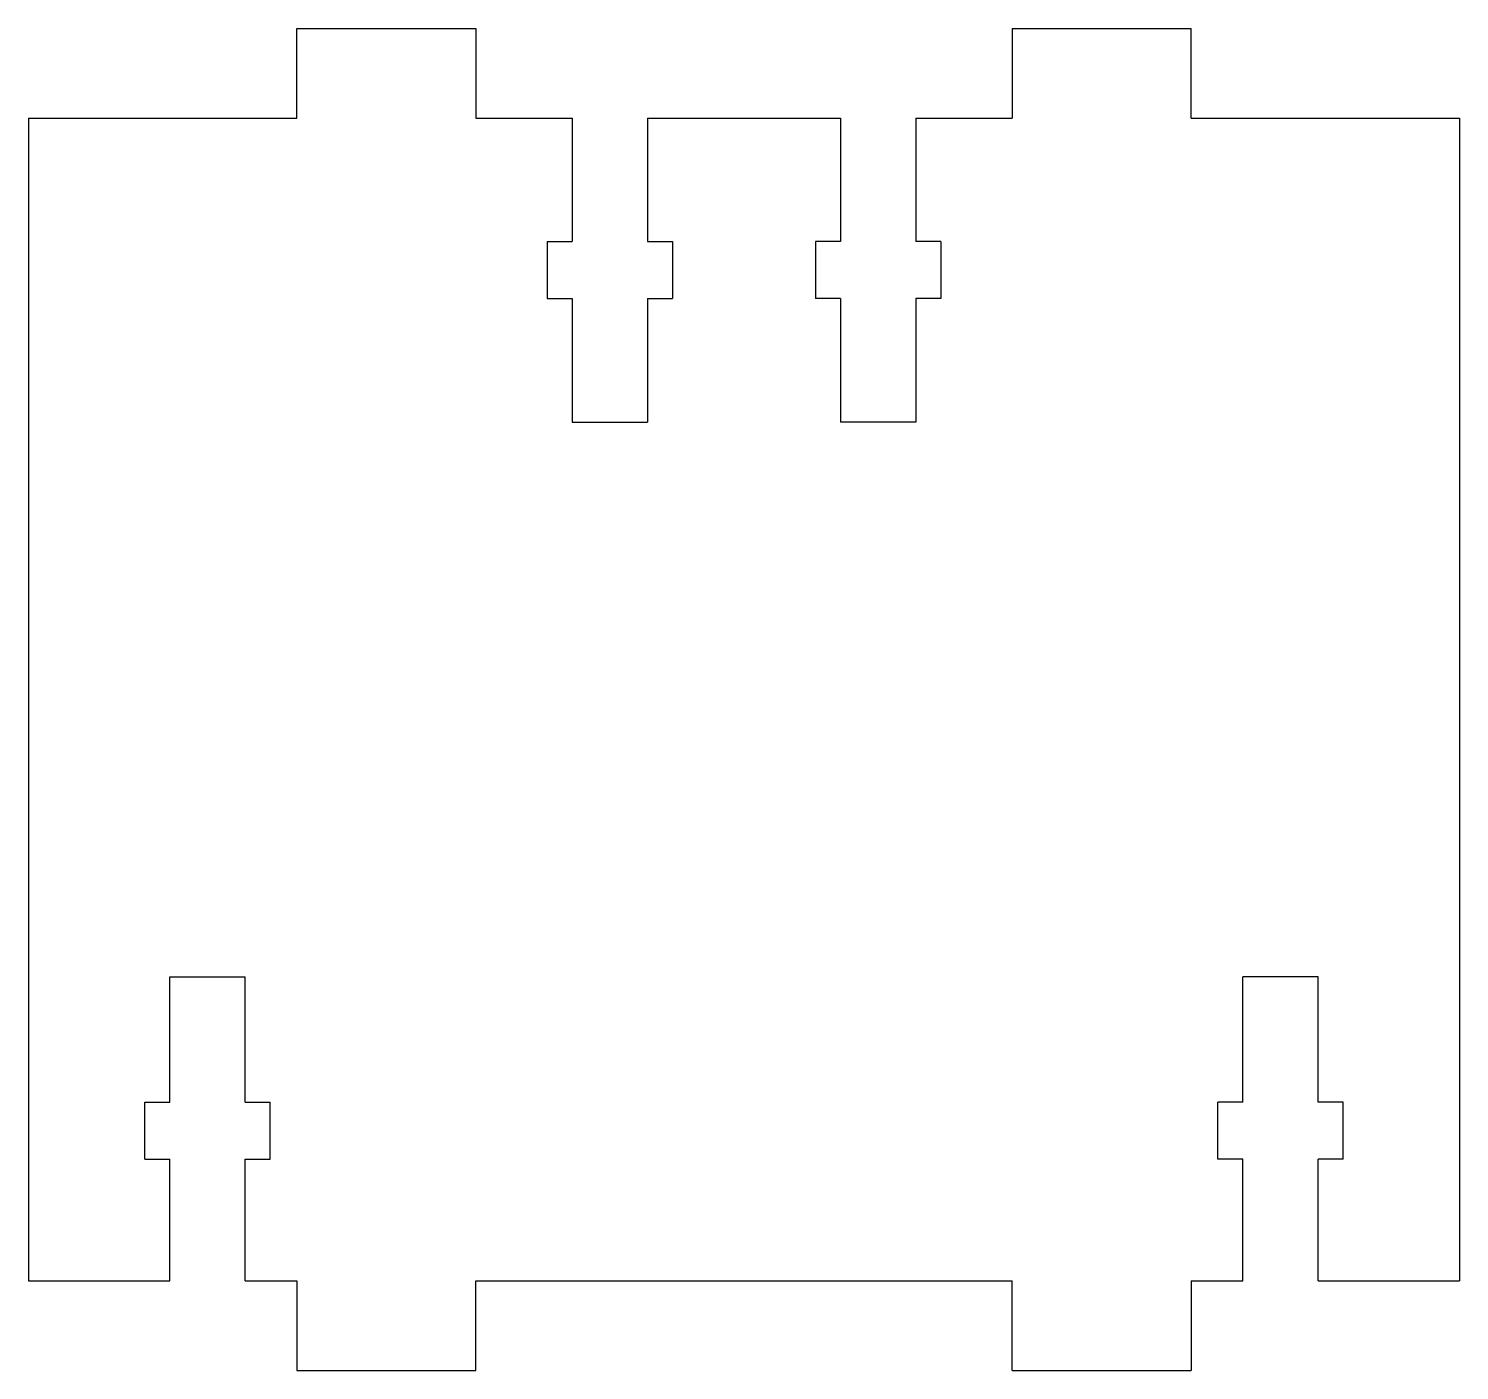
# Model space of a CAD drawing. Header units: millimetres. Extents: x -32 to 48, y -43.4 to 31.6.
import ezdxf

# ---------------------------------------------------------------- set-up
doc = ezdxf.new("R2010")
doc.units = ezdxf.units.MM

msp = doc.modelspace()

# ---------------------------------------------------------------- linework, layer by layer
at = {"color": 7, "linetype": 'Continuous', "lineweight": 25}
for p, q in [((-17.034, 26.631), (-17.034, 31.631)), ((-17.034, 31.631), (-7.034, 31.631)), ((-7.034, 31.631), (-7.034, 26.631)), ((22.966, 31.631), (22.966, 26.631)), ((22.966, 31.631), (32.966, 31.631)), ((32.966, 26.631), (32.966, 31.631)), ((-32.034, 26.631), (-32.034, -38.369)), ((-32.034, 26.631), (-17.034, 26.631)), ((-7.034, 26.631), (-1.634, 26.631)), ((-1.634, 26.631), (-1.634, 19.731)), ((2.566, 26.631), (2.566, 19.731)), ((2.566, 26.631), (13.366, 26.631)), ((13.366, 26.631), (13.366, 19.731)), ((17.566, 26.631), (17.566, 19.731)), ((17.566, 26.631), (22.966, 26.631)), ((32.966, 26.631), (47.966, 26.631)), ((47.966, 26.631), (47.966, -38.369)), ((-3.034, 19.731), (-1.634, 19.731)), ((-3.034, 19.731), (-3.034, 16.544)), ((2.566, 19.731), (3.966, 19.731)), ((3.966, 19.731), (3.966, 16.544)), ((13.366, 19.731), (11.966, 19.731)), ((11.966, 19.731), (11.966, 16.544)), ((18.966, 19.731), (17.566, 19.731)), ((18.966, 19.731), (18.966, 16.544)), ((-3.034, 16.544), (-1.634, 16.544)), ((-1.634, 16.544), (-1.634, 9.631)), ((2.566, 16.544), (2.566, 9.631)), ((2.566, 16.544), (3.966, 16.544)), ((13.366, 16.544), (11.966, 16.544)), ((13.366, 16.544), (13.366, 9.631)), ((17.566, 16.544), (17.566, 9.631)), ((18.966, 16.544), (17.566, 16.544)), ((-1.634, 9.631), (2.566, 9.631)), ((17.566, 9.631), (13.366, 9.631)), ((-24.134, -21.369), (-19.934, -21.369)), ((-24.134, -28.369), (-24.134, -21.369)), ((-19.934, -28.369), (-19.934, -21.369)), ((40.066, -21.369), (35.866, -21.369)), ((35.866, -28.369), (35.866, -21.369)), ((40.066, -28.369), (40.066, -21.369)), ((-25.534, -28.369), (-24.134, -28.369)), ((-25.534, -31.569), (-25.534, -28.369)), ((-19.934, -28.369), (-18.534, -28.369)), ((-18.534, -31.569), (-18.534, -28.369)), ((35.866, -28.369), (34.466, -28.369)), ((34.466, -31.569), (34.466, -28.369)), ((41.466, -28.369), (40.066, -28.369)), ((41.466, -31.569), (41.466, -28.369)), ((-25.534, -31.569), (-24.134, -31.569)), ((-24.134, -38.369), (-24.134, -31.569)), ((-19.934, -38.369), (-19.934, -31.569)), ((-19.934, -31.569), (-18.534, -31.569)), ((35.866, -31.569), (34.466, -31.569)), ((35.866, -38.369), (35.866, -31.569)), ((40.066, -38.369), (40.066, -31.569)), ((41.466, -31.569), (40.066, -31.569)), ((-32.034, -38.369), (-24.134, -38.369)), ((-19.934, -38.369), (-17.034, -38.369)), ((-17.034, -38.369), (-17.034, -43.369)), ((-7.034, -38.369), (22.966, -38.369)), ((-7.034, -43.369), (-7.034, -38.369)), ((22.966, -43.369), (22.966, -38.369)), ((32.966, -38.369), (35.866, -38.369)), ((32.966, -38.369), (32.966, -43.369)), ((40.066, -38.369), (47.966, -38.369)), ((-17.034, -43.369), (-7.034, -43.369)), ((22.966, -43.369), (32.966, -43.369))]:
    msp.add_line(p, q, dxfattribs=at)

doc.saveas('drawing.dxf')
